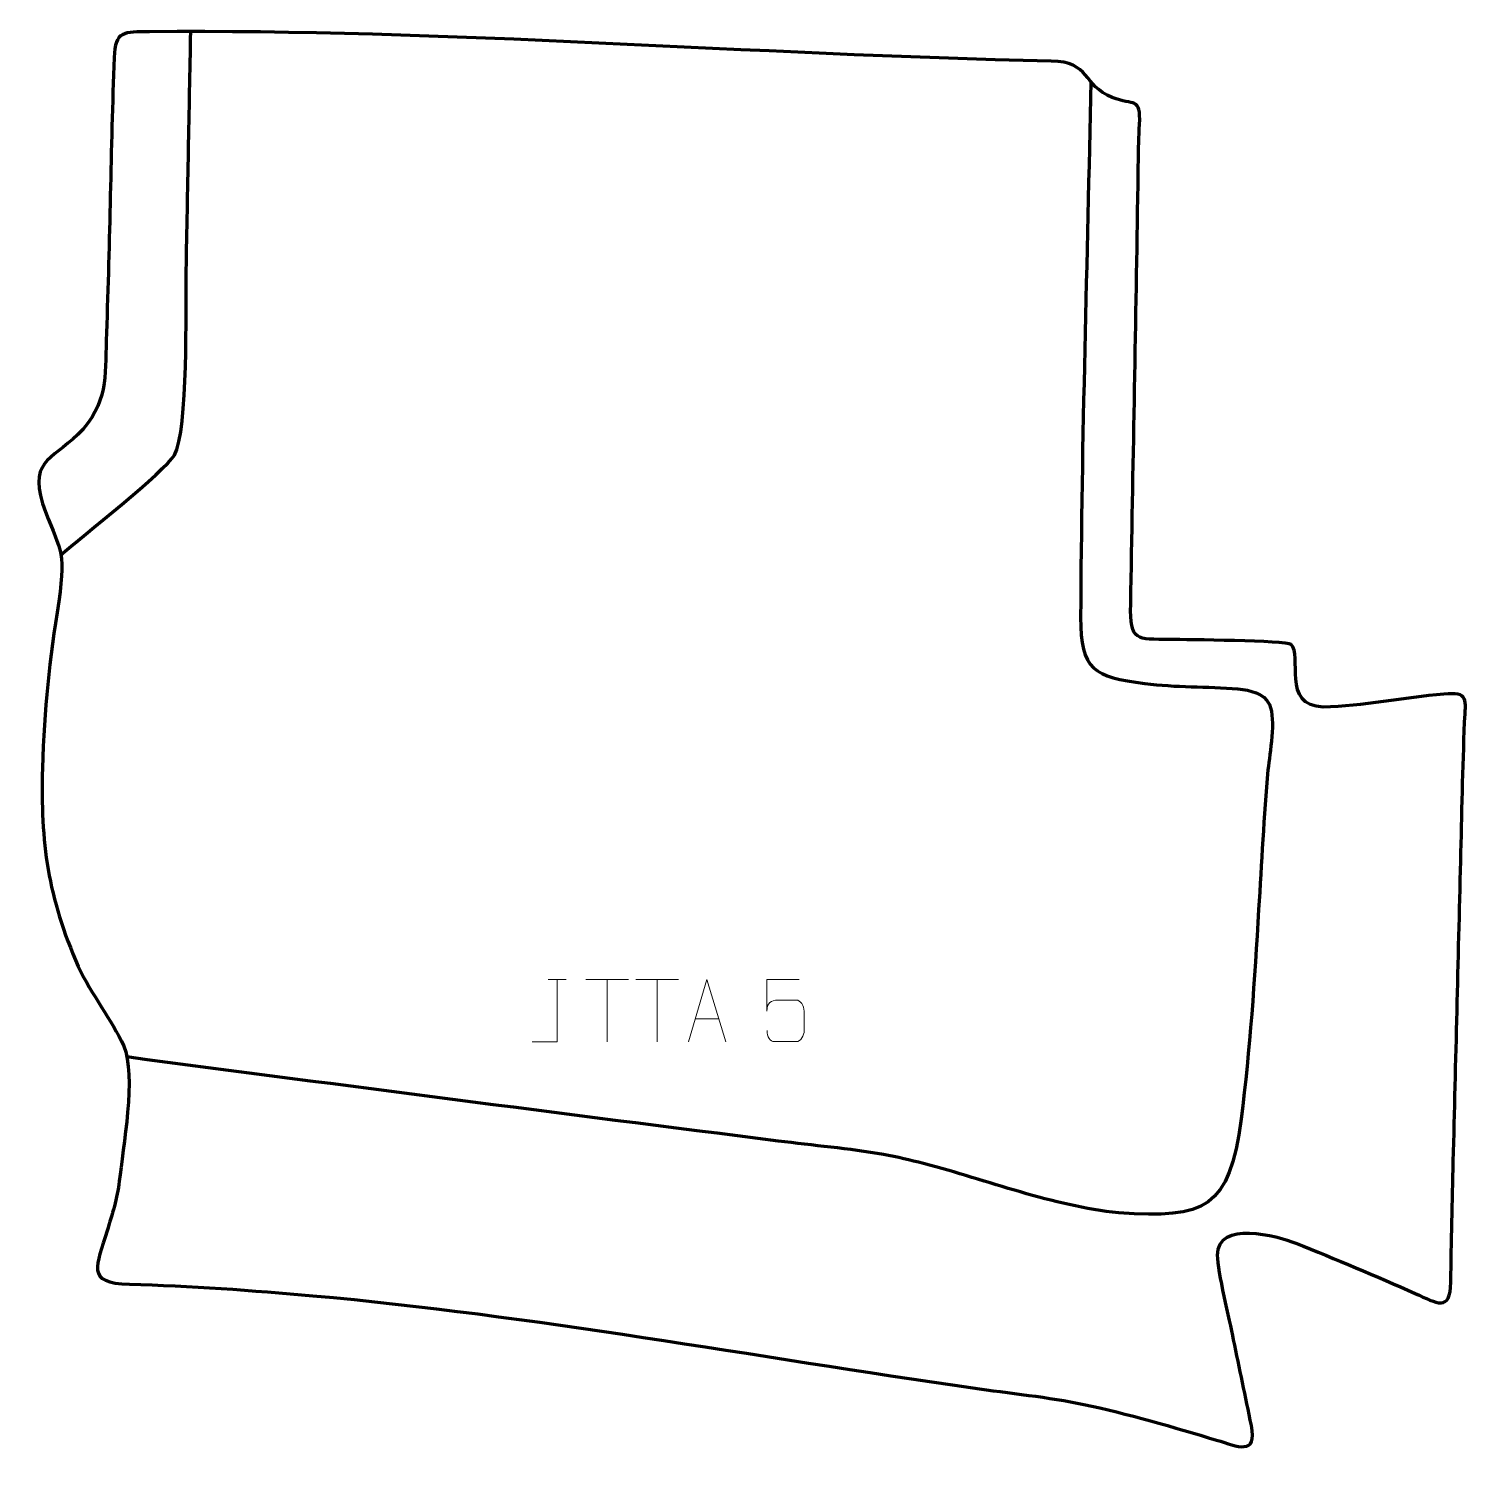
# Model space of a CAD drawing. Header units: millimetres. Extents: x -505 to 72, y 191 to 762.
import ezdxf

# ---------------------------------------------------------------- set-up
doc = ezdxf.new("R2010")
doc.units = ezdxf.units.MM
doc.header["$MEASUREMENT"] = 0
doc.layers.add('layer 1', color=7, linetype='Continuous')
doc.layers.add('layer 2', color=7, linetype='Continuous')

msp = doc.modelspace()

# ---------------------------------------------------------------- linework, layer by layer
at = {"layer": 'layer 1', "color": 142, "lineweight": 158}
for points, knots in [([(-491.7748, 551.4345), (-483.6989, 558.1746), (-449.9375, 585.0342), (-446.3143, 591.3302), (-446.3143, 591.3302), (-440.6649, 601.147), (-441.8827, 650.9142), (-441.595, 665.3313), (-441.595, 665.3313), (-440.9921, 697.159), (-440.3867, 728.9867), (-439.7797, 760.8143)], [0, 0, 0, 0, 0.25, 0.25, 0.25, 0.25, 0.5, 0.5, 0.5, 0.5, 1, 1, 1, 1]), ([(-79.6515, 740.8751), (-80.9908, 669.3322), (-83.367, 597.8207), (-83.7142, 526.2601), (-83.7142, 526.2601), (-83.8009, 505.25), (-78.4414, 502.5274), (-58.0116, 499.9009), (-58.0116, 499.9009), (-45.7306, 498.322), (-33.1383, 498.7768), (-20.7364, 497.7169), (-20.7364, 497.7169), (-15.5889, 497.1695), (-10.7101, 496.289), (-8.0903, 491.4478), (-8.0903, 491.4478), (-5.5859, 485.104), (-7.9534, 472.3512), (-8.744, 465.4042), (-8.744, 465.4042), (-10.3482, 446.7875), (-11.3581, 428.1041), (-12.4596, 409.4515), (-12.4596, 409.4515), (-14.1055, 381.4128), (-15.9381, 353.5876), (-19.4761, 325.7057), (-19.4761, 325.7057), (-24.1387, 289.7342), (-33.6983, 285.6959), (-68.4622, 288.0626), (-68.4622, 288.0626), (-94.9985, 290.8149), (-120.7938, 301.0118), (-146.5252, 307.8167), (-146.5252, 307.8167), (-151.8723, 309.1911), (-157.1254, 310.3664), (-162.551, 311.3884), (-162.551, 311.3884), (-176.5052, 313.7932), (-190.7091, 315.0489), (-204.7628, 316.8027), (-204.7628, 316.8027), (-291.6429, 327.7879), (-378.4971, 338.972), (-465.3144, 350.4434)], [0, 0, 0, 0, 0.07692308, 0.07692308, 0.07692308, 0.07692308, 0.15384615, 0.15384615, 0.15384615, 0.15384615, 0.23076923, 0.23076923, 0.23076923, 0.23076923, 0.30769231, 0.30769231, 0.30769231, 0.30769231, 0.38461538, 0.38461538, 0.38461538, 0.38461538, 0.46153846, 0.46153846, 0.46153846, 0.46153846, 0.53846154, 0.53846154, 0.53846154, 0.53846154, 0.61538462, 0.61538462, 0.61538462, 0.61538462, 0.69230769, 0.69230769, 0.69230769, 0.69230769, 0.76923077, 0.76923077, 0.76923077, 0.76923077, 0.84615385, 0.84615385, 0.84615385, 0.84615385, 1, 1, 1, 1])]:
    msp.add_open_spline(points, degree=3, knots=knots, dxfattribs=at)
at = {"layer": 'layer 1', "color": 250, "lineweight": 9}
for points, knots in [([(-303.1748, 356.4855), (-303.1748, 356.4855), (-293.1528, 356.4855), (-293.1528, 356.4855), (-293.1528, 356.4855), (-293.1528, 356.4855), (-293.1528, 381.4391), (-293.1528, 381.4391)], [0, 0, 0, 0, 0.33333333, 0.33333333, 0.33333333, 0.33333333, 1, 1, 1, 1]), ([(-240.6232, 356.4856), (-240.6232, 356.4856), (-233.2522, 381.4391), (-233.2522, 381.4391), (-233.2522, 381.4391), (-233.2522, 381.4391), (-225.6823, 356.4856), (-225.6823, 356.4856)], [0, 0, 0, 0, 0.33333333, 0.33333333, 0.33333333, 0.33333333, 1, 1, 1, 1]), ([(-196.3844, 381.4838), (-196.3844, 381.4838), (-209.2361, 381.4838), (-209.2361, 381.4838), (-209.2361, 381.4838), (-209.2358, 377.2532), (-209.2358, 373.0223), (-209.2361, 368.7911), (-209.2361, 368.7911), (-209.2364, 372.1012), (-207.6054, 373.173), (-204.7934, 373.2335), (-204.7934, 373.2335), (-202.3538, 373.2338), (-199.9143, 373.2338), (-197.4751, 373.2335), (-197.4751, 373.2335), (-195.8253, 373.2403), (-194.3504, 370.8598), (-194.3219, 368.7911), (-194.3219, 368.7911), (-194.3222, 366.2038), (-194.3222, 363.6162), (-194.3219, 361.0285), (-194.3219, 361.0285), (-194.2757, 359.0691), (-195.7751, 356.6328), (-197.401, 356.5743), (-197.401, 356.5743), (-199.3575, 356.5746), (-204.2525, 356.5746), (-206.2095, 356.5743), (-206.2095, 356.5743), (-208.055, 356.5655), (-209.1621, 358.5303), (-209.1829, 361.0814)], [0, 0, 0, 0, 0.1, 0.1, 0.1, 0.1, 0.2, 0.2, 0.2, 0.2, 0.3, 0.3, 0.3, 0.3, 0.4, 0.4, 0.4, 0.4, 0.5, 0.5, 0.5, 0.5, 0.6, 0.6, 0.6, 0.6, 0.7, 0.7, 0.7, 0.7, 0.8, 0.8, 0.8, 0.8, 1, 1, 1, 1])]:
    msp.add_open_spline(points, degree=3, knots=knots, dxfattribs=at)
for points in [[(-296.7369, 381.4391), (-296.7369, 381.4391), (-289.5687, 381.4391), (-289.5687, 381.4391)], [(-281.6464, 381.4156), (-281.6464, 381.4156), (-264.6592, 381.4156), (-264.6592, 381.4156)], [(-273.1526, 356.4856), (-273.1526, 356.4856), (-273.1526, 381.4391), (-273.1526, 381.4391)], [(-261.6464, 381.4156), (-261.6464, 381.4156), (-244.6592, 381.4156), (-244.6592, 381.4156)], [(-253.1526, 356.4856), (-253.1526, 356.4856), (-253.1526, 381.4391), (-253.1526, 381.4391)], [(-237.9006, 365.735), (-237.9006, 365.735), (-228.4049, 365.735), (-228.4049, 365.735)]]:
    msp.add_open_spline(points, degree=3, dxfattribs=at)
at = {"layer": 'layer 2', "color": 242, "lineweight": 158}
msp.add_open_spline([(-95.4731, 749.0191), (-79.7074, 748.701), (-82.994, 739.3707), (-71.0623, 734.4422), (-71.0623, 734.4422), (-62.4557, 730.8872), (-59.5348, 735.0325), (-60.1334, 723.6595), (-60.1334, 723.6595), (-60.6426, 713.9832), (-60.6226, 703.9063), (-60.79, 694.1852), (-60.79, 694.1852), (-61.7289, 640.0132), (-62.6708, 585.8449), (-63.6687, 531.674), (-63.6687, 531.674), (-63.948, 516.5107), (-61.4668, 517.7553), (-47.7932, 517.5092), (-47.7932, 517.5092), (-41.7515, 517.4017), (-1.5205, 517.1489), (0.4873, 515.4929), (0.4873, 515.4929), (5.3298, 511.4988), (-3.5647, 490.7409), (13.371, 490.5018), (13.371, 490.5018), (29.0869, 490.7159), (45.8469, 494.2696), (61.6168, 495.6837), (61.6168, 495.6837), (71.7823, 496.5953), (70.3345, 493.5124), (69.9655, 484.4788), (69.9655, 484.4788), (69.2118, 466.0243), (68.8622, 447.2696), (68.402, 428.7846), (68.402, 428.7846), (67.4126, 388.7529), (66.4231, 348.7212), (65.4336, 308.6895), (65.4336, 308.6895), (65.034, 292.5258), (64.6406, 276.5085), (64.4505, 260.3368), (64.4505, 260.3368), (64.3074, 248.1736), (58.8798, 251.8846), (50.1895, 255.8081), (50.1895, 255.8081), (34.5877, 262.7754), (18.3232, 269.5582), (2.4537, 275.9094), (2.4537, 275.9094), (-5.0877, 278.9276), (-29.0188, 285.3075), (-28.8931, 271.1389), (-28.8931, 271.1389), (-28.8336, 264.4223), (-24.0784, 245.325), (-22.4742, 237.3108), (-22.4742, 237.3108), (-20.1748, 225.824), (-17.7301, 214.4611), (-15.3766, 203.0151), (-15.3766, 203.0151), (-12.8407, 190.6816), (-20.8546, 194.5928), (-29.3079, 197.138), (-29.3079, 197.138), (-46.0917, 202.1452), (-65.4144, 207.8187), (-82.4496, 211.4284), (-82.4496, 211.4284), (-96.1989, 214.3419), (-112.6338, 215.947), (-126.8238, 217.9832), (-126.8238, 217.9832), (-214.1875, 230.6085), (-303.141, 247.0619), (-390.9091, 254.9014), (-390.9091, 254.9014), (-414.8847, 257.0233), (-440.2833, 258.9054), (-464.3099, 259.5055), (-464.3099, 259.5055), (-482.2662, 259.9541), (-477.3911, 266.9386), (-473.2399, 280.8597), (-473.2399, 280.8597), (-471.3137, 287.3993), (-469.0989, 293.945), (-468.4071, 300.735), (-468.4071, 300.735), (-466.8824, 313.8055), (-461.577, 343.4433), (-466.6145, 354.7712), (-466.6145, 354.7712), (-471.3752, 365.4766), (-479.4833, 375.1883), (-484.7815, 386.67), (-484.7815, 386.67), (-496.96, 414.2582), (-499.9796, 436.1816), (-499.1246, 466.0554), (-499.1246, 466.0554), (-498.3871, 489.8727), (-496.3726, 509.2041), (-492.6118, 532.6983), (-492.6118, 532.6983), (-489.4627, 554.5241), (-492.5115, 553.2431), (-499.1335, 571.8901), (-499.1335, 571.8901), (-504.5863, 590.4016), (-493.9426, 589.5309), (-482.8281, 601.744), (-482.8281, 601.744), (-472.2961, 614.4193), (-474.1536, 624.7338), (-473.545, 640.1871), (-473.545, 640.1871), (-472.1441, 676.9236), (-471.8095, 713.75), (-470.4352, 750.436), (-470.4352, 750.436), (-470.0336, 761.1578), (-466.6339, 760.6169), (-456.2733, 760.7218), (-456.2733, 760.7218), (-338.6373, 761.9133), (-214.6637, 751.4237), (-95.4731, 749.0191)], degree=3, knots=[0, 0, 0, 0, 0.02857143, 0.02857143, 0.02857143, 0.02857143, 0.05714286, 0.05714286, 0.05714286, 0.05714286, 0.08571429, 0.08571429, 0.08571429, 0.08571429, 0.11428571, 0.11428571, 0.11428571, 0.11428571, 0.14285714, 0.14285714, 0.14285714, 0.14285714, 0.17142857, 0.17142857, 0.17142857, 0.17142857, 0.2, 0.2, 0.2, 0.2, 0.22857143, 0.22857143, 0.22857143, 0.22857143, 0.25714286, 0.25714286, 0.25714286, 0.25714286, 0.28571429, 0.28571429, 0.28571429, 0.28571429, 0.31428571, 0.31428571, 0.31428571, 0.31428571, 0.34285714, 0.34285714, 0.34285714, 0.34285714, 0.37142857, 0.37142857, 0.37142857, 0.37142857, 0.4, 0.4, 0.4, 0.4, 0.42857143, 0.42857143, 0.42857143, 0.42857143, 0.45714286, 0.45714286, 0.45714286, 0.45714286, 0.48571429, 0.48571429, 0.48571429, 0.48571429, 0.51428571, 0.51428571, 0.51428571, 0.51428571, 0.54285714, 0.54285714, 0.54285714, 0.54285714, 0.57142857, 0.57142857, 0.57142857, 0.57142857, 0.6, 0.6, 0.6, 0.6, 0.62857143, 0.62857143, 0.62857143, 0.62857143, 0.65714286, 0.65714286, 0.65714286, 0.65714286, 0.68571429, 0.68571429, 0.68571429, 0.68571429, 0.71428571, 0.71428571, 0.71428571, 0.71428571, 0.74285714, 0.74285714, 0.74285714, 0.74285714, 0.77142857, 0.77142857, 0.77142857, 0.77142857, 0.8, 0.8, 0.8, 0.8, 0.82857143, 0.82857143, 0.82857143, 0.82857143, 0.85714286, 0.85714286, 0.85714286, 0.85714286, 0.88571429, 0.88571429, 0.88571429, 0.88571429, 0.91428571, 0.91428571, 0.91428571, 0.91428571, 0.94285714, 0.94285714, 0.94285714, 0.94285714, 1, 1, 1, 1], dxfattribs=at)

doc.saveas('drawing.dxf')
